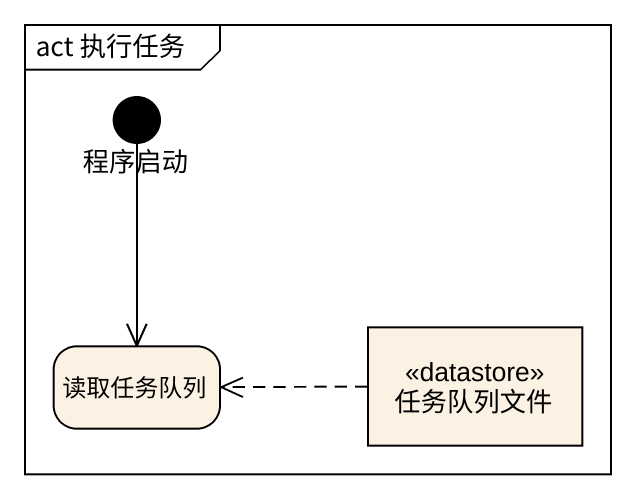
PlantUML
@startuml
mainframe act 执行任务
hide empty description
state 程序启动 <<start>>
state 读取任务队列
state 任务队列文件 <<datastore>>
程序启动 --> 读取任务队列
任务队列文件 -left[dashed]-> 读取任务队列
@enduml
